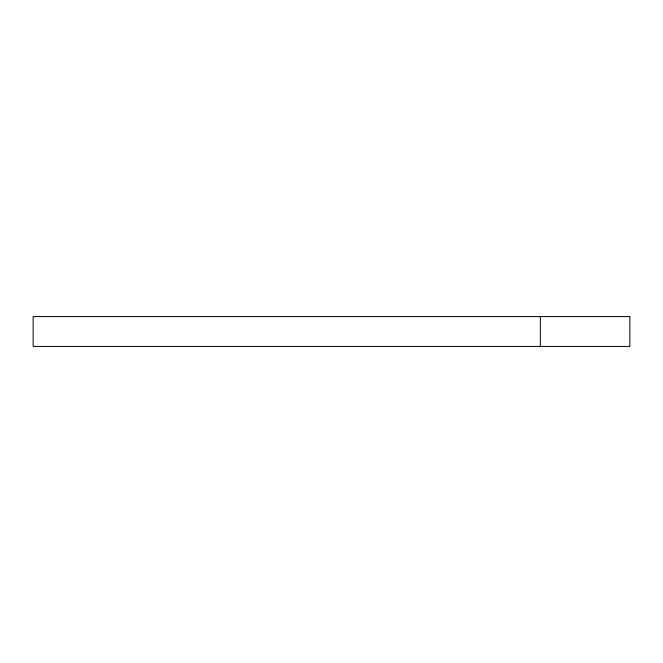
<?xml version="1.0" encoding="UTF-8"?>
<svg xmlns="http://www.w3.org/2000/svg" width="663" height="663" viewBox="0 0 663 663"><rect width="100%" height="100%" fill="white"/><g stroke="black" fill="none" stroke-linecap="round" stroke-linejoin="round"><path stroke-width="0.99" d="M540.345 316.582L540.345 346.418M629.85 316.582L33.15 316.582L33.15 346.418L629.85 346.418L629.85 316.582"/></g></svg>
